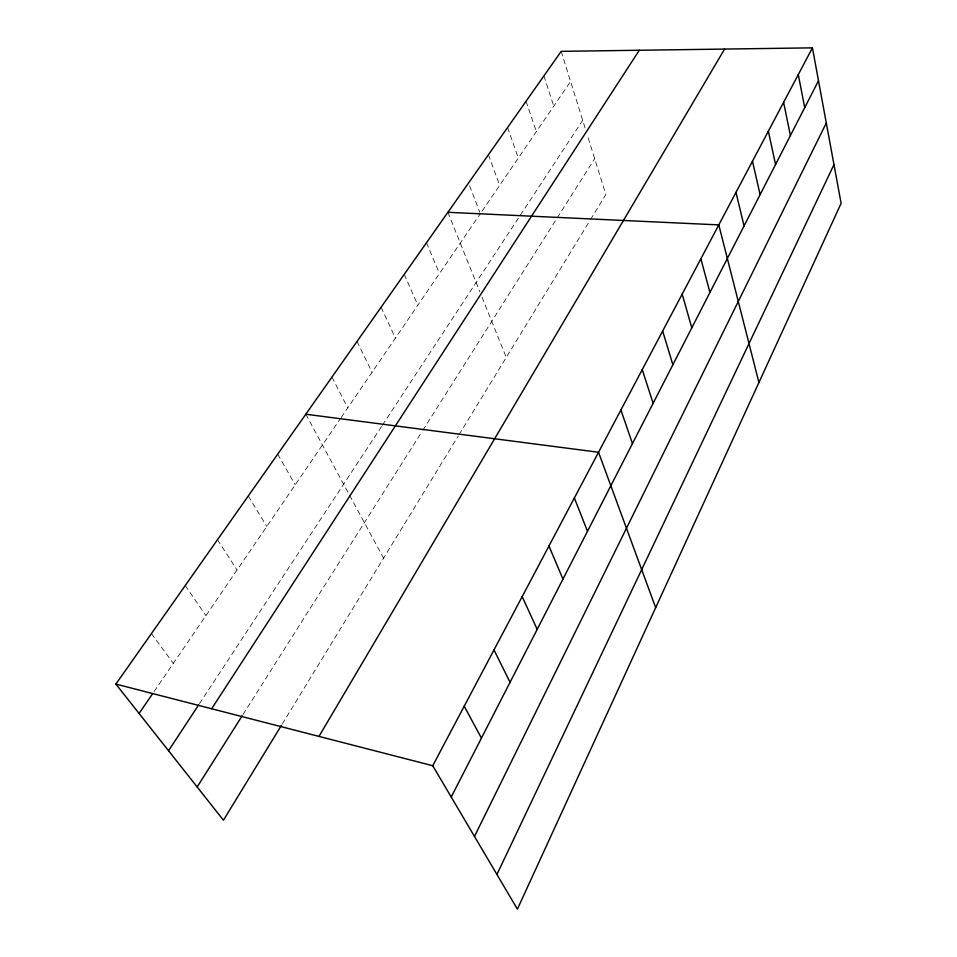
<?xml version="1.0" encoding="UTF-8"?>
<svg xmlns="http://www.w3.org/2000/svg" width="957" height="957" viewBox="0 0 957 957"><rect width="100%" height="100%" fill="white"/><g stroke="black" fill="none" stroke-linecap="round" stroke-linejoin="round"><path stroke-width="0.72" stroke-dasharray="4.79 3.59" d="M282.219 724.054L458.283 435.937M459.049 434.681L589.811 220.72M590.565 219.488L605.841 194.486L587.12 134.506M243.03 714.484L422.049 431.511M422.85 430.255L556.507 218.997M557.273 217.789L594.668 158.683M199.487 703.61L381.58 426.427M382.381 425.207L582.693 120.283M154.125 691.48L340.381 418.664M341.206 417.467L480.318 213.698M482.005 211.234L570.587 81.489M151.421 633.594L173.325 663.357M185.251 585.528L205.934 615.59M217.502 539.7L237.061 570.001M248.282 495.965L266.788 526.458M277.686 454.18L295.211 484.828M305.809 414.225L383.59 558.17M331.947 377.082L347.738 407.897M357.021 341.446L372.046 372.297M381.101 307.233L395.397 338.096M404.237 274.348L417.85 305.199M426.487 242.731L439.454 273.546M447.9 212.31L479.888 291.885M482.053 297.244L506.253 357.451M469.6 185.79L479.792 212.298M488.405 154.759L499.662 185.371M507.569 127.532L518.323 158.037M526.063 101.251L536.351 131.635M543.923 75.866L553.756 106.143M561.185 51.343L585.349 128.824"/><path stroke-width="1.44" d="M496.934 874.471L833.978 164.604M474.481 836.43L826.298 122.975M451.226 797.025L818.498 80.759M812.433 47.85L841.119 203.303L517.402 909.15L432.743 765.72L812.433 47.85L561.185 51.343L115.881 684.088L223.436 820.221L281.442 725.322M318.98 736.412L724.593 49.07M197.166 786.965L242.241 715.716M211.641 708.766L639.312 50.254M168.54 750.731L198.673 704.842M139.1 713.479L152.45 693.921M447.9 212.31L718.791 224.895L758.925 382.525M305.809 414.225L598.532 452.266L655.665 607.671M115.881 684.088L432.743 765.72M464.217 706.218L481.431 738.11M493.991 649.935L510.045 682.305M522.187 596.618L537.188 629.371M548.947 546.028L562.967 579.093M574.356 497.975L587.49 531.267M620.902 409.991L632.457 443.581M642.243 369.617L653.117 403.28M662.651 331.038L672.879 364.737M682.174 294.122L691.803 327.832M700.871 258.785L709.95 292.459M735.981 192.393L744.056 225.936M752.489 161.183L760.109 194.63M768.351 131.193L775.553 164.52M783.604 102.339L790.41 135.547M798.294 74.586L804.717 107.651"/></g></svg>
